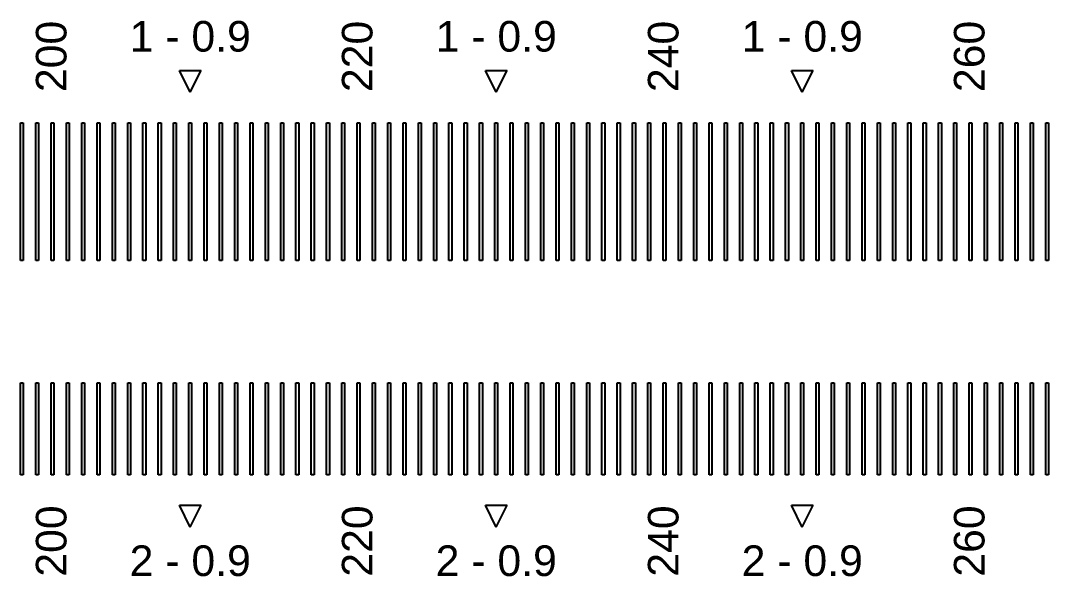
# Model space of a CAD drawing. Extents: x -24493 to 76507, y 84496 to 185496.
# Drawn here: x 27051.8 to 27387.7, y 155325.2 to 155506.7 of the extents above; entities that cross this region are included whole.
import ezdxf

# ---------------------------------------------------------------- set-up
doc = ezdxf.new("R2010")
doc.units = 13
doc.layers.add('CL - Label-1', color=120, linetype='Continuous')
doc.layers.add('CL - Label-2', color=132, linetype='Continuous')
doc.layers.add('CL - Sub-Micro', color=7, linetype='Continuous', true_color=0x47d1ff)
doc.styles.get("Standard").update_dxf_attribs({"font": 'arial.ttf'})

msp = doc.modelspace()

# ---------------------------------------------------------------- linework, layer by layer
at = {"layer": 'CL - Label-2'}
for p, q in [((27107.24, 155483.36), (27103.7, 155490.46)), ((27103.7, 155490.46), (27110.77, 155490.46)), ((27107.24, 155483.36), (27110.77, 155490.46)), ((27207.24, 155483.36), (27203.7, 155490.46)), ((27203.7, 155490.46), (27210.77, 155490.46)), ((27207.24, 155483.36), (27210.77, 155490.46)), ((27307.24, 155483.36), (27303.7, 155490.46)), ((27303.7, 155490.46), (27310.77, 155490.46)), ((27307.24, 155483.36), (27310.77, 155490.46)), ((27107.24, 155341.29), (27103.7, 155348.39)), ((27103.7, 155348.39), (27110.77, 155348.39)), ((27107.24, 155341.29), (27110.77, 155348.39)), ((27207.24, 155341.29), (27203.7, 155348.39)), ((27203.7, 155348.39), (27210.77, 155348.39)), ((27207.24, 155341.29), (27210.77, 155348.39)), ((27307.24, 155341.29), (27303.7, 155348.39)), ((27303.7, 155348.39), (27310.77, 155348.39)), ((27307.24, 155341.29), (27310.77, 155348.39))]:
    msp.add_line(p, q, dxfattribs=at)
at = {"layer": 'CL - Sub-Micro'}
for p, q in [((27051.79, 155473.36), (27052.69, 155473.36)), ((27051.79, 155428.36), (27051.79, 155473.36)), ((27052.69, 155473.36), (27052.69, 155428.36)), ((27056.79, 155473.36), (27057.69, 155473.36)), ((27056.79, 155428.36), (27056.79, 155473.36)), ((27057.69, 155473.36), (27057.69, 155428.36)), ((27061.79, 155473.36), (27062.69, 155473.36)), ((27061.79, 155428.36), (27061.79, 155473.36)), ((27062.69, 155473.36), (27062.69, 155428.36)), ((27066.79, 155473.36), (27067.69, 155473.36)), ((27066.79, 155428.36), (27066.79, 155473.36)), ((27067.69, 155473.36), (27067.69, 155428.36)), ((27071.79, 155473.36), (27072.69, 155473.36)), ((27071.79, 155428.36), (27071.79, 155473.36)), ((27072.69, 155473.36), (27072.69, 155428.36)), ((27076.79, 155473.36), (27077.69, 155473.36)), ((27076.79, 155428.36), (27076.79, 155473.36)), ((27077.69, 155473.36), (27077.69, 155428.36)), ((27081.79, 155473.36), (27082.69, 155473.36)), ((27081.79, 155428.36), (27081.79, 155473.36)), ((27082.69, 155473.36), (27082.69, 155428.36)), ((27086.79, 155473.36), (27087.69, 155473.36)), ((27086.79, 155428.36), (27086.79, 155473.36)), ((27087.69, 155473.36), (27087.69, 155428.36)), ((27091.79, 155473.36), (27092.69, 155473.36)), ((27091.79, 155428.36), (27091.79, 155473.36)), ((27092.69, 155473.36), (27092.69, 155428.36)), ((27096.79, 155473.36), (27097.69, 155473.36)), ((27096.79, 155428.36), (27096.79, 155473.36)), ((27097.69, 155473.36), (27097.69, 155428.36)), ((27101.79, 155473.36), (27102.69, 155473.36)), ((27101.79, 155428.36), (27101.79, 155473.36)), ((27102.69, 155473.36), (27102.69, 155428.36)), ((27106.79, 155473.36), (27107.69, 155473.36)), ((27106.79, 155428.36), (27106.79, 155473.36)), ((27107.69, 155473.36), (27107.69, 155428.36)), ((27111.79, 155473.36), (27112.69, 155473.36)), ((27111.79, 155428.36), (27111.79, 155473.36)), ((27112.69, 155473.36), (27112.69, 155428.36)), ((27116.79, 155473.36), (27117.69, 155473.36)), ((27116.79, 155428.36), (27116.79, 155473.36)), ((27117.69, 155473.36), (27117.69, 155428.36)), ((27121.79, 155473.36), (27122.69, 155473.36)), ((27121.79, 155428.36), (27121.79, 155473.36)), ((27122.69, 155473.36), (27122.69, 155428.36)), ((27126.79, 155473.36), (27127.69, 155473.36)), ((27126.79, 155428.36), (27126.79, 155473.36)), ((27127.69, 155473.36), (27127.69, 155428.36)), ((27131.79, 155473.36), (27132.69, 155473.36)), ((27131.79, 155428.36), (27131.79, 155473.36)), ((27132.69, 155473.36), (27132.69, 155428.36)), ((27136.79, 155473.36), (27137.69, 155473.36)), ((27136.79, 155428.36), (27136.79, 155473.36)), ((27137.69, 155473.36), (27137.69, 155428.36)), ((27141.79, 155473.36), (27142.69, 155473.36)), ((27141.79, 155428.36), (27141.79, 155473.36)), ((27142.69, 155473.36), (27142.69, 155428.36)), ((27146.79, 155473.36), (27147.69, 155473.36)), ((27146.79, 155428.36), (27146.79, 155473.36)), ((27147.69, 155473.36), (27147.69, 155428.36)), ((27151.79, 155473.36), (27152.69, 155473.36)), ((27151.79, 155428.36), (27151.79, 155473.36)), ((27152.69, 155473.36), (27152.69, 155428.36)), ((27156.79, 155473.36), (27157.69, 155473.36)), ((27156.79, 155428.36), (27156.79, 155473.36)), ((27157.69, 155473.36), (27157.69, 155428.36)), ((27161.79, 155473.36), (27162.69, 155473.36)), ((27161.79, 155428.36), (27161.79, 155473.36)), ((27162.69, 155473.36), (27162.69, 155428.36)), ((27166.79, 155473.36), (27167.69, 155473.36)), ((27166.79, 155428.36), (27166.79, 155473.36)), ((27167.69, 155473.36), (27167.69, 155428.36)), ((27171.79, 155473.36), (27172.69, 155473.36)), ((27171.79, 155428.36), (27171.79, 155473.36)), ((27172.69, 155473.36), (27172.69, 155428.36)), ((27176.79, 155473.36), (27177.69, 155473.36)), ((27176.79, 155428.36), (27176.79, 155473.36)), ((27177.69, 155473.36), (27177.69, 155428.36)), ((27181.79, 155473.36), (27182.69, 155473.36)), ((27181.79, 155428.36), (27181.79, 155473.36)), ((27182.69, 155473.36), (27182.69, 155428.36)), ((27186.79, 155473.36), (27187.69, 155473.36)), ((27186.79, 155428.36), (27186.79, 155473.36)), ((27187.69, 155473.36), (27187.69, 155428.36)), ((27191.79, 155473.36), (27192.69, 155473.36)), ((27191.79, 155428.36), (27191.79, 155473.36)), ((27192.69, 155473.36), (27192.69, 155428.36)), ((27196.79, 155473.36), (27197.69, 155473.36)), ((27196.79, 155428.36), (27196.79, 155473.36)), ((27197.69, 155473.36), (27197.69, 155428.36)), ((27201.79, 155473.36), (27202.69, 155473.36)), ((27201.79, 155428.36), (27201.79, 155473.36)), ((27202.69, 155473.36), (27202.69, 155428.36)), ((27206.79, 155473.36), (27207.69, 155473.36)), ((27206.79, 155428.36), (27206.79, 155473.36)), ((27207.69, 155473.36), (27207.69, 155428.36)), ((27211.79, 155473.36), (27212.69, 155473.36)), ((27211.79, 155428.36), (27211.79, 155473.36)), ((27212.69, 155473.36), (27212.69, 155428.36)), ((27216.79, 155473.36), (27217.69, 155473.36)), ((27216.79, 155428.36), (27216.79, 155473.36)), ((27217.69, 155473.36), (27217.69, 155428.36)), ((27221.79, 155473.36), (27222.69, 155473.36)), ((27221.79, 155428.36), (27221.79, 155473.36)), ((27222.69, 155473.36), (27222.69, 155428.36)), ((27226.79, 155473.36), (27227.69, 155473.36)), ((27226.79, 155428.36), (27226.79, 155473.36)), ((27227.69, 155473.36), (27227.69, 155428.36)), ((27231.79, 155473.36), (27232.69, 155473.36)), ((27231.79, 155428.36), (27231.79, 155473.36)), ((27232.69, 155473.36), (27232.69, 155428.36)), ((27236.79, 155473.36), (27237.69, 155473.36)), ((27236.79, 155428.36), (27236.79, 155473.36)), ((27237.69, 155473.36), (27237.69, 155428.36)), ((27241.79, 155473.36), (27242.69, 155473.36)), ((27241.79, 155428.36), (27241.79, 155473.36)), ((27242.69, 155473.36), (27242.69, 155428.36)), ((27246.79, 155473.36), (27247.69, 155473.36)), ((27246.79, 155428.36), (27246.79, 155473.36)), ((27247.69, 155473.36), (27247.69, 155428.36)), ((27251.79, 155473.36), (27252.69, 155473.36)), ((27251.79, 155428.36), (27251.79, 155473.36)), ((27252.69, 155473.36), (27252.69, 155428.36)), ((27256.79, 155473.36), (27257.69, 155473.36)), ((27256.79, 155428.36), (27256.79, 155473.36)), ((27257.69, 155473.36), (27257.69, 155428.36)), ((27261.79, 155473.36), (27262.69, 155473.36)), ((27261.79, 155428.36), (27261.79, 155473.36)), ((27262.69, 155473.36), (27262.69, 155428.36)), ((27266.79, 155473.36), (27267.69, 155473.36)), ((27266.79, 155428.36), (27266.79, 155473.36)), ((27267.69, 155473.36), (27267.69, 155428.36)), ((27271.79, 155473.36), (27272.69, 155473.36)), ((27271.79, 155428.36), (27271.79, 155473.36)), ((27272.69, 155473.36), (27272.69, 155428.36)), ((27276.79, 155473.36), (27277.69, 155473.36)), ((27276.79, 155428.36), (27276.79, 155473.36)), ((27277.69, 155473.36), (27277.69, 155428.36)), ((27281.79, 155473.36), (27282.69, 155473.36)), ((27281.79, 155428.36), (27281.79, 155473.36)), ((27282.69, 155473.36), (27282.69, 155428.36)), ((27286.79, 155473.36), (27287.69, 155473.36)), ((27286.79, 155428.36), (27286.79, 155473.36)), ((27287.69, 155473.36), (27287.69, 155428.36)), ((27291.79, 155473.36), (27292.69, 155473.36)), ((27291.79, 155428.36), (27291.79, 155473.36)), ((27292.69, 155473.36), (27292.69, 155428.36)), ((27296.79, 155473.36), (27297.69, 155473.36)), ((27296.79, 155428.36), (27296.79, 155473.36)), ((27297.69, 155473.36), (27297.69, 155428.36)), ((27301.79, 155473.36), (27302.69, 155473.36)), ((27301.79, 155428.36), (27301.79, 155473.36)), ((27302.69, 155473.36), (27302.69, 155428.36)), ((27306.79, 155473.36), (27307.69, 155473.36)), ((27306.79, 155428.36), (27306.79, 155473.36)), ((27307.69, 155473.36), (27307.69, 155428.36)), ((27311.79, 155473.36), (27312.69, 155473.36)), ((27311.79, 155428.36), (27311.79, 155473.36)), ((27312.69, 155473.36), (27312.69, 155428.36)), ((27316.79, 155473.36), (27317.69, 155473.36)), ((27316.79, 155428.36), (27316.79, 155473.36)), ((27317.69, 155473.36), (27317.69, 155428.36)), ((27321.79, 155473.36), (27322.69, 155473.36)), ((27321.79, 155428.36), (27321.79, 155473.36)), ((27322.69, 155473.36), (27322.69, 155428.36)), ((27326.79, 155473.36), (27327.69, 155473.36)), ((27326.79, 155428.36), (27326.79, 155473.36)), ((27327.69, 155473.36), (27327.69, 155428.36)), ((27331.79, 155473.36), (27332.69, 155473.36)), ((27331.79, 155428.36), (27331.79, 155473.36)), ((27332.69, 155473.36), (27332.69, 155428.36)), ((27336.79, 155473.36), (27337.69, 155473.36)), ((27336.79, 155428.36), (27336.79, 155473.36)), ((27337.69, 155473.36), (27337.69, 155428.36)), ((27341.79, 155473.36), (27342.69, 155473.36)), ((27341.79, 155428.36), (27341.79, 155473.36)), ((27342.69, 155473.36), (27342.69, 155428.36)), ((27346.79, 155473.36), (27347.69, 155473.36)), ((27346.79, 155428.36), (27346.79, 155473.36)), ((27347.69, 155473.36), (27347.69, 155428.36)), ((27351.79, 155473.36), (27352.69, 155473.36)), ((27351.79, 155428.36), (27351.79, 155473.36)), ((27352.69, 155473.36), (27352.69, 155428.36)), ((27356.79, 155473.36), (27357.69, 155473.36)), ((27356.79, 155428.36), (27356.79, 155473.36)), ((27357.69, 155473.36), (27357.69, 155428.36)), ((27361.79, 155473.36), (27362.69, 155473.36)), ((27361.79, 155428.36), (27361.79, 155473.36)), ((27362.69, 155473.36), (27362.69, 155428.36)), ((27366.79, 155473.36), (27367.69, 155473.36)), ((27366.79, 155428.36), (27366.79, 155473.36)), ((27367.69, 155473.36), (27367.69, 155428.36)), ((27371.79, 155473.36), (27372.69, 155473.36)), ((27371.79, 155428.36), (27371.79, 155473.36)), ((27372.69, 155473.36), (27372.69, 155428.36)), ((27376.79, 155473.36), (27377.69, 155473.36)), ((27376.79, 155428.36), (27376.79, 155473.36)), ((27377.69, 155473.36), (27377.69, 155428.36)), ((27381.79, 155473.36), (27382.69, 155473.36)), ((27381.79, 155428.36), (27381.79, 155473.36)), ((27382.69, 155473.36), (27382.69, 155428.36)), ((27386.79, 155473.36), (27387.69, 155473.36)), ((27386.79, 155428.36), (27386.79, 155473.36)), ((27387.69, 155473.36), (27387.69, 155428.36)), ((27052.69, 155428.36), (27051.79, 155428.36)), ((27057.69, 155428.36), (27056.79, 155428.36)), ((27062.69, 155428.36), (27061.79, 155428.36)), ((27067.69, 155428.36), (27066.79, 155428.36)), ((27072.69, 155428.36), (27071.79, 155428.36)), ((27077.69, 155428.36), (27076.79, 155428.36)), ((27082.69, 155428.36), (27081.79, 155428.36)), ((27087.69, 155428.36), (27086.79, 155428.36)), ((27092.69, 155428.36), (27091.79, 155428.36)), ((27097.69, 155428.36), (27096.79, 155428.36)), ((27102.69, 155428.36), (27101.79, 155428.36)), ((27107.69, 155428.36), (27106.79, 155428.36)), ((27112.69, 155428.36), (27111.79, 155428.36)), ((27117.69, 155428.36), (27116.79, 155428.36)), ((27122.69, 155428.36), (27121.79, 155428.36)), ((27127.69, 155428.36), (27126.79, 155428.36)), ((27132.69, 155428.36), (27131.79, 155428.36)), ((27137.69, 155428.36), (27136.79, 155428.36)), ((27142.69, 155428.36), (27141.79, 155428.36)), ((27147.69, 155428.36), (27146.79, 155428.36)), ((27152.69, 155428.36), (27151.79, 155428.36)), ((27157.69, 155428.36), (27156.79, 155428.36)), ((27162.69, 155428.36), (27161.79, 155428.36)), ((27167.69, 155428.36), (27166.79, 155428.36)), ((27172.69, 155428.36), (27171.79, 155428.36)), ((27177.69, 155428.36), (27176.79, 155428.36)), ((27182.69, 155428.36), (27181.79, 155428.36)), ((27187.69, 155428.36), (27186.79, 155428.36)), ((27192.69, 155428.36), (27191.79, 155428.36)), ((27197.69, 155428.36), (27196.79, 155428.36)), ((27202.69, 155428.36), (27201.79, 155428.36)), ((27207.69, 155428.36), (27206.79, 155428.36)), ((27212.69, 155428.36), (27211.79, 155428.36)), ((27217.69, 155428.36), (27216.79, 155428.36)), ((27222.69, 155428.36), (27221.79, 155428.36)), ((27227.69, 155428.36), (27226.79, 155428.36)), ((27232.69, 155428.36), (27231.79, 155428.36)), ((27237.69, 155428.36), (27236.79, 155428.36)), ((27242.69, 155428.36), (27241.79, 155428.36)), ((27247.69, 155428.36), (27246.79, 155428.36)), ((27252.69, 155428.36), (27251.79, 155428.36)), ((27257.69, 155428.36), (27256.79, 155428.36)), ((27262.69, 155428.36), (27261.79, 155428.36)), ((27267.69, 155428.36), (27266.79, 155428.36)), ((27272.69, 155428.36), (27271.79, 155428.36)), ((27277.69, 155428.36), (27276.79, 155428.36)), ((27282.69, 155428.36), (27281.79, 155428.36)), ((27287.69, 155428.36), (27286.79, 155428.36)), ((27292.69, 155428.36), (27291.79, 155428.36)), ((27297.69, 155428.36), (27296.79, 155428.36)), ((27302.69, 155428.36), (27301.79, 155428.36)), ((27307.69, 155428.36), (27306.79, 155428.36)), ((27312.69, 155428.36), (27311.79, 155428.36)), ((27317.69, 155428.36), (27316.79, 155428.36)), ((27322.69, 155428.36), (27321.79, 155428.36)), ((27327.69, 155428.36), (27326.79, 155428.36)), ((27332.69, 155428.36), (27331.79, 155428.36)), ((27337.69, 155428.36), (27336.79, 155428.36)), ((27342.69, 155428.36), (27341.79, 155428.36)), ((27347.69, 155428.36), (27346.79, 155428.36)), ((27352.69, 155428.36), (27351.79, 155428.36)), ((27357.69, 155428.36), (27356.79, 155428.36)), ((27362.69, 155428.36), (27361.79, 155428.36)), ((27367.69, 155428.36), (27366.79, 155428.36)), ((27372.69, 155428.36), (27371.79, 155428.36)), ((27377.69, 155428.36), (27376.79, 155428.36)), ((27382.69, 155428.36), (27381.79, 155428.36)), ((27387.69, 155428.36), (27386.79, 155428.36)), ((27051.79, 155388.36), (27052.69, 155388.36)), ((27051.79, 155358.36), (27051.79, 155388.36)), ((27052.69, 155388.36), (27052.69, 155358.36)), ((27056.79, 155388.36), (27057.69, 155388.36)), ((27056.79, 155358.36), (27056.79, 155388.36)), ((27057.69, 155388.36), (27057.69, 155358.36)), ((27061.79, 155388.36), (27062.69, 155388.36)), ((27061.79, 155358.36), (27061.79, 155388.36)), ((27062.69, 155388.36), (27062.69, 155358.36)), ((27066.79, 155388.36), (27067.69, 155388.36)), ((27066.79, 155358.36), (27066.79, 155388.36)), ((27067.69, 155388.36), (27067.69, 155358.36)), ((27071.79, 155388.36), (27072.69, 155388.36)), ((27071.79, 155358.36), (27071.79, 155388.36)), ((27072.69, 155388.36), (27072.69, 155358.36)), ((27076.79, 155388.36), (27077.69, 155388.36)), ((27076.79, 155358.36), (27076.79, 155388.36)), ((27077.69, 155388.36), (27077.69, 155358.36)), ((27081.79, 155388.36), (27082.69, 155388.36)), ((27081.79, 155358.36), (27081.79, 155388.36)), ((27082.69, 155388.36), (27082.69, 155358.36)), ((27086.79, 155388.36), (27087.69, 155388.36)), ((27086.79, 155358.36), (27086.79, 155388.36)), ((27087.69, 155388.36), (27087.69, 155358.36)), ((27091.79, 155388.36), (27092.69, 155388.36)), ((27091.79, 155358.36), (27091.79, 155388.36)), ((27092.69, 155388.36), (27092.69, 155358.36)), ((27096.79, 155388.36), (27097.69, 155388.36)), ((27096.79, 155358.36), (27096.79, 155388.36)), ((27097.69, 155388.36), (27097.69, 155358.36)), ((27101.79, 155388.36), (27102.69, 155388.36)), ((27101.79, 155358.36), (27101.79, 155388.36)), ((27102.69, 155388.36), (27102.69, 155358.36)), ((27106.79, 155388.36), (27107.69, 155388.36)), ((27106.79, 155358.36), (27106.79, 155388.36)), ((27107.69, 155388.36), (27107.69, 155358.36)), ((27111.79, 155388.36), (27112.69, 155388.36)), ((27111.79, 155358.36), (27111.79, 155388.36)), ((27112.69, 155388.36), (27112.69, 155358.36)), ((27116.79, 155388.36), (27117.69, 155388.36)), ((27116.79, 155358.36), (27116.79, 155388.36)), ((27117.69, 155388.36), (27117.69, 155358.36)), ((27121.79, 155388.36), (27122.69, 155388.36)), ((27121.79, 155358.36), (27121.79, 155388.36)), ((27122.69, 155388.36), (27122.69, 155358.36)), ((27126.79, 155388.36), (27127.69, 155388.36)), ((27126.79, 155358.36), (27126.79, 155388.36)), ((27127.69, 155388.36), (27127.69, 155358.36)), ((27131.79, 155388.36), (27132.69, 155388.36)), ((27131.79, 155358.36), (27131.79, 155388.36)), ((27132.69, 155388.36), (27132.69, 155358.36)), ((27136.79, 155388.36), (27137.69, 155388.36)), ((27136.79, 155358.36), (27136.79, 155388.36)), ((27137.69, 155388.36), (27137.69, 155358.36)), ((27141.79, 155388.36), (27142.69, 155388.36)), ((27141.79, 155358.36), (27141.79, 155388.36)), ((27142.69, 155388.36), (27142.69, 155358.36)), ((27146.79, 155388.36), (27147.69, 155388.36)), ((27146.79, 155358.36), (27146.79, 155388.36)), ((27147.69, 155388.36), (27147.69, 155358.36)), ((27151.79, 155388.36), (27152.69, 155388.36)), ((27151.79, 155358.36), (27151.79, 155388.36)), ((27152.69, 155388.36), (27152.69, 155358.36)), ((27156.79, 155388.36), (27157.69, 155388.36)), ((27156.79, 155358.36), (27156.79, 155388.36)), ((27157.69, 155388.36), (27157.69, 155358.36)), ((27161.79, 155388.36), (27162.69, 155388.36)), ((27161.79, 155358.36), (27161.79, 155388.36)), ((27162.69, 155388.36), (27162.69, 155358.36)), ((27166.79, 155388.36), (27167.69, 155388.36)), ((27166.79, 155358.36), (27166.79, 155388.36)), ((27167.69, 155388.36), (27167.69, 155358.36)), ((27171.79, 155388.36), (27172.69, 155388.36)), ((27171.79, 155358.36), (27171.79, 155388.36)), ((27172.69, 155388.36), (27172.69, 155358.36)), ((27176.79, 155388.36), (27177.69, 155388.36)), ((27176.79, 155358.36), (27176.79, 155388.36)), ((27177.69, 155388.36), (27177.69, 155358.36)), ((27181.79, 155388.36), (27182.69, 155388.36)), ((27181.79, 155358.36), (27181.79, 155388.36)), ((27182.69, 155388.36), (27182.69, 155358.36)), ((27186.79, 155388.36), (27187.69, 155388.36)), ((27186.79, 155358.36), (27186.79, 155388.36)), ((27187.69, 155388.36), (27187.69, 155358.36)), ((27191.79, 155388.36), (27192.69, 155388.36)), ((27191.79, 155358.36), (27191.79, 155388.36)), ((27192.69, 155388.36), (27192.69, 155358.36)), ((27196.79, 155388.36), (27197.69, 155388.36)), ((27196.79, 155358.36), (27196.79, 155388.36)), ((27197.69, 155388.36), (27197.69, 155358.36)), ((27201.79, 155388.36), (27202.69, 155388.36)), ((27201.79, 155358.36), (27201.79, 155388.36)), ((27202.69, 155388.36), (27202.69, 155358.36)), ((27206.79, 155388.36), (27207.69, 155388.36)), ((27206.79, 155358.36), (27206.79, 155388.36)), ((27207.69, 155388.36), (27207.69, 155358.36)), ((27211.79, 155388.36), (27212.69, 155388.36)), ((27211.79, 155358.36), (27211.79, 155388.36)), ((27212.69, 155388.36), (27212.69, 155358.36)), ((27216.79, 155388.36), (27217.69, 155388.36)), ((27216.79, 155358.36), (27216.79, 155388.36)), ((27217.69, 155388.36), (27217.69, 155358.36)), ((27221.79, 155388.36), (27222.69, 155388.36)), ((27221.79, 155358.36), (27221.79, 155388.36)), ((27222.69, 155388.36), (27222.69, 155358.36)), ((27226.79, 155388.36), (27227.69, 155388.36)), ((27226.79, 155358.36), (27226.79, 155388.36)), ((27227.69, 155388.36), (27227.69, 155358.36)), ((27231.79, 155388.36), (27232.69, 155388.36)), ((27231.79, 155358.36), (27231.79, 155388.36)), ((27232.69, 155388.36), (27232.69, 155358.36)), ((27236.79, 155388.36), (27237.69, 155388.36)), ((27236.79, 155358.36), (27236.79, 155388.36)), ((27237.69, 155388.36), (27237.69, 155358.36)), ((27241.79, 155388.36), (27242.69, 155388.36)), ((27241.79, 155358.36), (27241.79, 155388.36)), ((27242.69, 155388.36), (27242.69, 155358.36)), ((27246.79, 155388.36), (27247.69, 155388.36)), ((27246.79, 155358.36), (27246.79, 155388.36)), ((27247.69, 155388.36), (27247.69, 155358.36)), ((27251.79, 155388.36), (27252.69, 155388.36)), ((27251.79, 155358.36), (27251.79, 155388.36)), ((27252.69, 155388.36), (27252.69, 155358.36)), ((27256.79, 155388.36), (27257.69, 155388.36)), ((27256.79, 155358.36), (27256.79, 155388.36)), ((27257.69, 155388.36), (27257.69, 155358.36)), ((27261.79, 155388.36), (27262.69, 155388.36)), ((27261.79, 155358.36), (27261.79, 155388.36)), ((27262.69, 155388.36), (27262.69, 155358.36)), ((27266.79, 155388.36), (27267.69, 155388.36)), ((27266.79, 155358.36), (27266.79, 155388.36)), ((27267.69, 155388.36), (27267.69, 155358.36)), ((27271.79, 155388.36), (27272.69, 155388.36)), ((27271.79, 155358.36), (27271.79, 155388.36)), ((27272.69, 155388.36), (27272.69, 155358.36)), ((27276.79, 155388.36), (27277.69, 155388.36)), ((27276.79, 155358.36), (27276.79, 155388.36)), ((27277.69, 155388.36), (27277.69, 155358.36)), ((27281.79, 155388.36), (27282.69, 155388.36)), ((27281.79, 155358.36), (27281.79, 155388.36)), ((27282.69, 155388.36), (27282.69, 155358.36)), ((27286.79, 155388.36), (27287.69, 155388.36)), ((27286.79, 155358.36), (27286.79, 155388.36)), ((27287.69, 155388.36), (27287.69, 155358.36)), ((27291.79, 155388.36), (27292.69, 155388.36)), ((27291.79, 155358.36), (27291.79, 155388.36)), ((27292.69, 155388.36), (27292.69, 155358.36)), ((27296.79, 155388.36), (27297.69, 155388.36)), ((27296.79, 155358.36), (27296.79, 155388.36)), ((27297.69, 155388.36), (27297.69, 155358.36)), ((27301.79, 155388.36), (27302.69, 155388.36)), ((27301.79, 155358.36), (27301.79, 155388.36)), ((27302.69, 155388.36), (27302.69, 155358.36)), ((27306.79, 155388.36), (27307.69, 155388.36)), ((27306.79, 155358.36), (27306.79, 155388.36)), ((27307.69, 155388.36), (27307.69, 155358.36)), ((27311.79, 155388.36), (27312.69, 155388.36)), ((27311.79, 155358.36), (27311.79, 155388.36)), ((27312.69, 155388.36), (27312.69, 155358.36)), ((27316.79, 155388.36), (27317.69, 155388.36)), ((27316.79, 155358.36), (27316.79, 155388.36)), ((27317.69, 155388.36), (27317.69, 155358.36)), ((27321.79, 155388.36), (27322.69, 155388.36)), ((27321.79, 155358.36), (27321.79, 155388.36)), ((27322.69, 155388.36), (27322.69, 155358.36)), ((27326.79, 155388.36), (27327.69, 155388.36)), ((27326.79, 155358.36), (27326.79, 155388.36)), ((27327.69, 155388.36), (27327.69, 155358.36)), ((27331.79, 155388.36), (27332.69, 155388.36)), ((27331.79, 155358.36), (27331.79, 155388.36)), ((27332.69, 155388.36), (27332.69, 155358.36)), ((27336.79, 155388.36), (27337.69, 155388.36)), ((27336.79, 155358.36), (27336.79, 155388.36)), ((27337.69, 155388.36), (27337.69, 155358.36)), ((27341.79, 155388.36), (27342.69, 155388.36)), ((27341.79, 155358.36), (27341.79, 155388.36)), ((27342.69, 155388.36), (27342.69, 155358.36)), ((27346.79, 155388.36), (27347.69, 155388.36)), ((27346.79, 155358.36), (27346.79, 155388.36)), ((27347.69, 155388.36), (27347.69, 155358.36)), ((27351.79, 155388.36), (27352.69, 155388.36)), ((27351.79, 155358.36), (27351.79, 155388.36)), ((27352.69, 155388.36), (27352.69, 155358.36)), ((27356.79, 155388.36), (27357.69, 155388.36)), ((27356.79, 155358.36), (27356.79, 155388.36)), ((27357.69, 155388.36), (27357.69, 155358.36)), ((27361.79, 155388.36), (27362.69, 155388.36)), ((27361.79, 155358.36), (27361.79, 155388.36)), ((27362.69, 155388.36), (27362.69, 155358.36)), ((27366.79, 155388.36), (27367.69, 155388.36)), ((27366.79, 155358.36), (27366.79, 155388.36)), ((27367.69, 155388.36), (27367.69, 155358.36)), ((27371.79, 155388.36), (27372.69, 155388.36)), ((27371.79, 155358.36), (27371.79, 155388.36)), ((27372.69, 155388.36), (27372.69, 155358.36)), ((27376.79, 155388.36), (27377.69, 155388.36)), ((27376.79, 155358.36), (27376.79, 155388.36)), ((27377.69, 155388.36), (27377.69, 155358.36)), ((27381.79, 155388.36), (27382.69, 155388.36)), ((27381.79, 155358.36), (27381.79, 155388.36)), ((27382.69, 155388.36), (27382.69, 155358.36)), ((27386.79, 155388.36), (27387.69, 155388.36)), ((27386.79, 155358.36), (27386.79, 155388.36)), ((27387.69, 155388.36), (27387.69, 155358.36)), ((27052.69, 155358.36), (27051.79, 155358.36)), ((27057.69, 155358.36), (27056.79, 155358.36)), ((27062.69, 155358.36), (27061.79, 155358.36)), ((27067.69, 155358.36), (27066.79, 155358.36)), ((27072.69, 155358.36), (27071.79, 155358.36)), ((27077.69, 155358.36), (27076.79, 155358.36)), ((27082.69, 155358.36), (27081.79, 155358.36)), ((27087.69, 155358.36), (27086.79, 155358.36)), ((27092.69, 155358.36), (27091.79, 155358.36)), ((27097.69, 155358.36), (27096.79, 155358.36)), ((27102.69, 155358.36), (27101.79, 155358.36)), ((27107.69, 155358.36), (27106.79, 155358.36)), ((27112.69, 155358.36), (27111.79, 155358.36)), ((27117.69, 155358.36), (27116.79, 155358.36)), ((27122.69, 155358.36), (27121.79, 155358.36)), ((27127.69, 155358.36), (27126.79, 155358.36)), ((27132.69, 155358.36), (27131.79, 155358.36)), ((27137.69, 155358.36), (27136.79, 155358.36)), ((27142.69, 155358.36), (27141.79, 155358.36)), ((27147.69, 155358.36), (27146.79, 155358.36)), ((27152.69, 155358.36), (27151.79, 155358.36)), ((27157.69, 155358.36), (27156.79, 155358.36)), ((27162.69, 155358.36), (27161.79, 155358.36)), ((27167.69, 155358.36), (27166.79, 155358.36)), ((27172.69, 155358.36), (27171.79, 155358.36)), ((27177.69, 155358.36), (27176.79, 155358.36)), ((27182.69, 155358.36), (27181.79, 155358.36)), ((27187.69, 155358.36), (27186.79, 155358.36)), ((27192.69, 155358.36), (27191.79, 155358.36)), ((27197.69, 155358.36), (27196.79, 155358.36)), ((27202.69, 155358.36), (27201.79, 155358.36)), ((27207.69, 155358.36), (27206.79, 155358.36)), ((27212.69, 155358.36), (27211.79, 155358.36)), ((27217.69, 155358.36), (27216.79, 155358.36)), ((27222.69, 155358.36), (27221.79, 155358.36)), ((27227.69, 155358.36), (27226.79, 155358.36)), ((27232.69, 155358.36), (27231.79, 155358.36)), ((27237.69, 155358.36), (27236.79, 155358.36)), ((27242.69, 155358.36), (27241.79, 155358.36)), ((27247.69, 155358.36), (27246.79, 155358.36)), ((27252.69, 155358.36), (27251.79, 155358.36)), ((27257.69, 155358.36), (27256.79, 155358.36)), ((27262.69, 155358.36), (27261.79, 155358.36)), ((27267.69, 155358.36), (27266.79, 155358.36)), ((27272.69, 155358.36), (27271.79, 155358.36)), ((27277.69, 155358.36), (27276.79, 155358.36)), ((27282.69, 155358.36), (27281.79, 155358.36)), ((27287.69, 155358.36), (27286.79, 155358.36)), ((27292.69, 155358.36), (27291.79, 155358.36)), ((27297.69, 155358.36), (27296.79, 155358.36)), ((27302.69, 155358.36), (27301.79, 155358.36)), ((27307.69, 155358.36), (27306.79, 155358.36)), ((27312.69, 155358.36), (27311.79, 155358.36)), ((27317.69, 155358.36), (27316.79, 155358.36)), ((27322.69, 155358.36), (27321.79, 155358.36)), ((27327.69, 155358.36), (27326.79, 155358.36)), ((27332.69, 155358.36), (27331.79, 155358.36)), ((27337.69, 155358.36), (27336.79, 155358.36)), ((27342.69, 155358.36), (27341.79, 155358.36)), ((27347.69, 155358.36), (27346.79, 155358.36)), ((27352.69, 155358.36), (27351.79, 155358.36)), ((27357.69, 155358.36), (27356.79, 155358.36)), ((27362.69, 155358.36), (27361.79, 155358.36)), ((27367.69, 155358.36), (27366.79, 155358.36)), ((27372.69, 155358.36), (27371.79, 155358.36)), ((27377.69, 155358.36), (27376.79, 155358.36)), ((27382.69, 155358.36), (27381.79, 155358.36)), ((27387.69, 155358.36), (27386.79, 155358.36))]:
    msp.add_line(p, q, dxfattribs=at)

# ---------------------------------------------------------------- texts
at = {"layer": 'CL - Label-1', "char_height": 10, "rotation": 90}
for s, insert, attachment_point in [('200', (27056.79, 155483.36), 1), ('220', (27156.79, 155483.36), 1), ('240', (27256.79, 155483.36), 1), ('260', (27356.79, 155483.36), 1), ('200', (27056.79, 155348.36), 3), ('220', (27156.79, 155348.36), 3), ('240', (27256.79, 155348.36), 3), ('260', (27356.79, 155348.36), 3)]:
    msp.add_mtext_dynamic_manual_height_columns(s, width=21.565, gutter_width=12.5, heights=[8.55], dxfattribs=dict(at, insert=insert, attachment_point=attachment_point))
at = {"layer": 'CL - Label-2', "char_height": 10}
for s, insert, attachment_point in [('1 - 0.9', (27107.24, 155496.44), 8), ('1 - 0.9', (27207.24, 155496.44), 8), ('1 - 0.9', (27307.24, 155496.44), 8), ('2 - 0.9', (27107.24, 155335.29), 2), ('2 - 0.9', (27207.24, 155335.29), 2), ('2 - 0.9', (27307.24, 155335.29), 2)]:
    msp.add_mtext_dynamic_manual_height_columns(s, width=52.3045, gutter_width=12.5, heights=[18.11], dxfattribs=dict(at, insert=insert, attachment_point=attachment_point))

doc.saveas('drawing.dxf')
